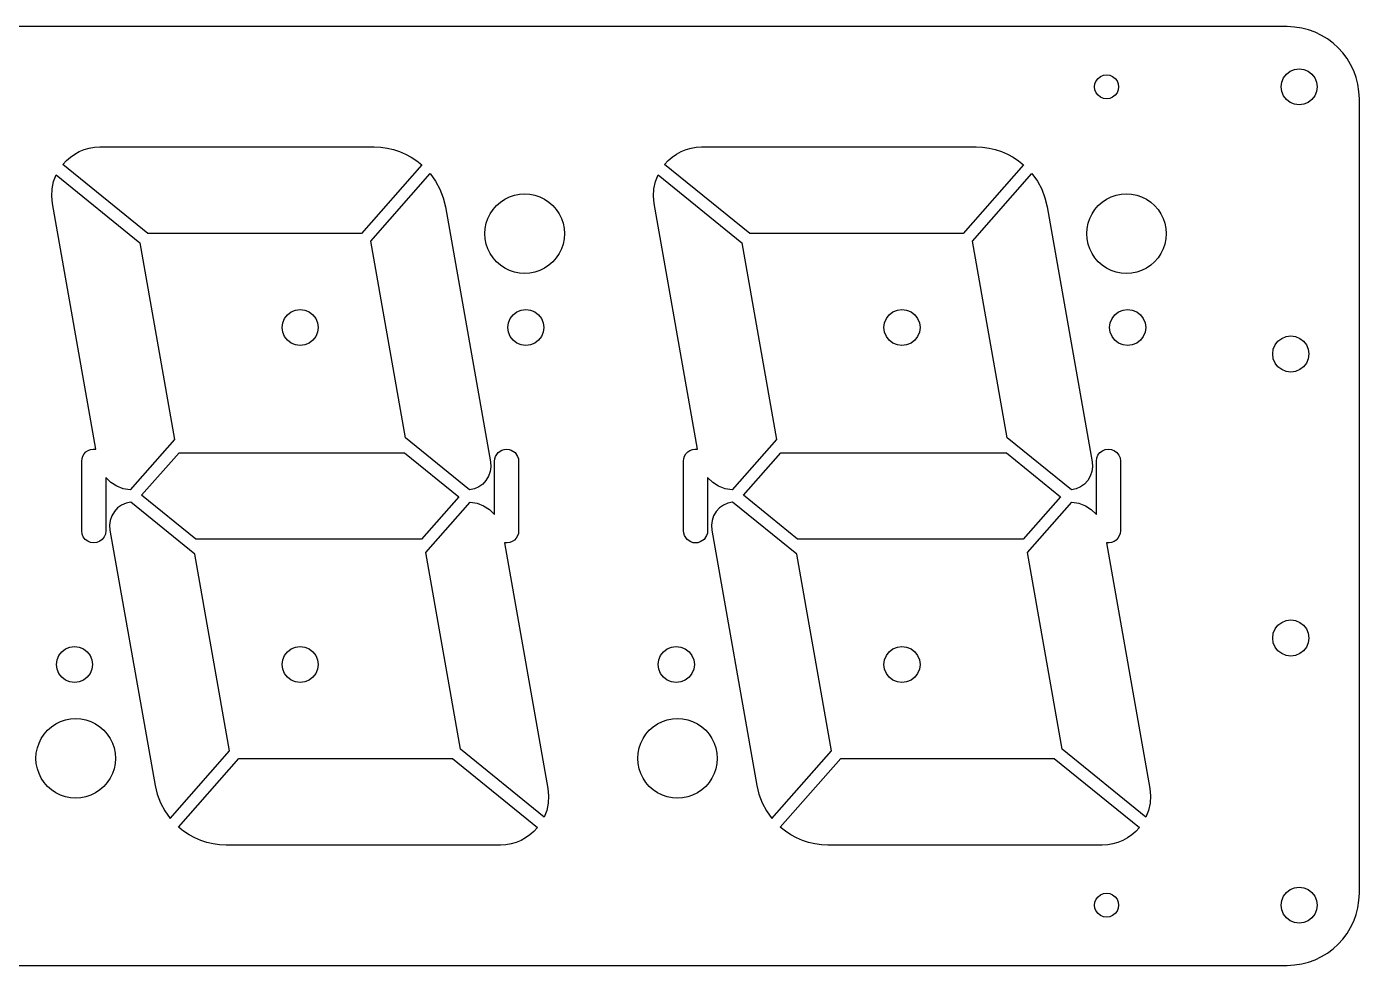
# Model space of a CAD drawing. Extents: x -1277 to 1277, y -5 to 695.
# Drawn here: x 859 to 1277.5, y 400.6 to 695.4 of the extents above; entities that cross this region are included whole.
import ezdxf

# ---------------------------------------------------------------- set-up
doc = ezdxf.new("R2010")
doc.units = 0

msp = doc.modelspace()

# ---------------------------------------------------------------- linework, layer by layer
for p, q in [((1254.8032, 695.4332), (445.984, 695.433)), ((1257.121804, 695.316111), (1254.8032, 695.4332)), ((1259.373431, 694.972462), (1257.121804, 695.316111)), ((1261.546682, 694.413654), (1259.373431, 694.972462)), ((1263.630158, 693.651084), (1261.546682, 694.413654)), ((1265.61246, 692.696152), (1263.630158, 693.651084)), ((1267.482189, 691.560256), (1265.61246, 692.696152)), ((1269.227948, 690.254794), (1267.482189, 691.560256)), ((1270.838337, 688.791167), (1269.227948, 690.254794)), ((1272.301958, 687.180771), (1270.838337, 688.791167)), ((1273.607412, 685.435006), (1272.301958, 687.180771)), ((1257.125215, 682.014415), (1258.5807, 682.204301)), ((1258.5807, 682.204301), (1260.036185, 682.014415)), ((1274.7433, 683.565272), (1273.607412, 685.435006)), ((1275.698223, 681.582965), (1274.7433, 683.565272)), ((1194.461731, 677.521151), (1194.837263, 678.424775)), ((1194.837263, 678.424775), (1195.432058, 679.201808)), ((1195.432058, 679.201808), (1196.220675, 679.808187)), ((1196.220675, 679.808187), (1197.140122, 680.18796)), ((1197.140122, 680.18796), (1198.11045, 680.314551)), ((1198.11045, 680.314551), (1199.080778, 680.18796)), ((1199.080778, 680.18796), (1200.000225, 679.808187)), ((1200.000225, 679.808187), (1200.788842, 679.201808)), ((1200.788842, 679.201808), (1201.383637, 678.424775)), ((1201.383637, 678.424775), (1201.759169, 677.521151)), ((1252.9114, 676.535), (1253.107645, 678.014221)), ((1253.107645, 678.014221), (1253.670942, 679.36965)), ((1253.670942, 679.36965), (1254.56313, 680.535195)), ((1254.56313, 680.535195), (1255.74605, 681.444759)), ((1255.74605, 681.444759), (1257.125215, 682.014415)), ((1260.036185, 682.014415), (1261.41535, 681.444759)), ((1261.41535, 681.444759), (1262.59827, 680.535195)), ((1262.59827, 680.535195), (1263.490458, 679.36965)), ((1263.490458, 679.36965), (1264.053755, 678.014221)), ((1264.053755, 678.014221), (1264.25, 676.535)), ((1276.460784, 679.499486), (1275.698223, 681.582965)), ((1277.019583, 677.326233), (1276.460784, 679.499486)), ((1194.3309, 676.535), (1194.461731, 677.521151)), ((1194.461731, 675.548849), (1194.3309, 676.535)), ((1194.837264, 674.645225), (1194.461731, 675.548849)), ((1195.432058, 673.868192), (1194.837264, 674.645225)), ((1196.220675, 673.261814), (1195.432058, 673.868192)), ((1200.788842, 673.868192), (1200.000225, 673.261814)), ((1201.383636, 674.645225), (1200.788842, 673.868192)), ((1201.759169, 675.548849), (1201.383636, 674.645225)), ((1201.759169, 677.521151), (1201.89, 676.535)), ((1201.89, 676.535), (1201.759169, 675.548849)), ((1201.89, 676.535), (1201.89, 676.535)), ((1253.107646, 675.05578), (1252.9114, 676.535)), ((1253.670942, 673.70035), (1253.107646, 675.05578)), ((1264.053754, 675.05578), (1263.490458, 673.70035)), ((1264.25, 676.535), (1264.053754, 675.05578)), ((1264.25, 676.535), (1264.25, 676.535)), ((1277.363221, 675.074605), (1277.019583, 677.326233)), ((1277.4803, 672.756), (1277.363221, 675.074605)), ((1197.140123, 672.882041), (1196.220675, 673.261814)), ((1198.11045, 672.75545), (1197.140123, 672.882041)), ((1199.080777, 672.882041), (1198.11045, 672.75545)), ((1200.000225, 673.261814), (1199.080777, 672.882041)), ((1254.56313, 672.534806), (1253.670942, 673.70035)), ((1255.74605, 671.625242), (1254.56313, 672.534806)), ((1257.125215, 671.055586), (1255.74605, 671.625242)), ((1258.5807, 670.8657), (1257.125215, 671.055586)), ((1260.036185, 671.055586), (1258.5807, 670.8657)), ((1261.41535, 671.625242), (1260.036185, 671.055586)), ((1262.59827, 672.534806), (1261.41535, 671.625242)), ((1263.490458, 673.70035), (1262.59827, 672.534806)), ((1277.4803, 423.307), (1277.4803, 672.756)), ((877.05866, 656.818937), (878.649785, 657.26946)), ((878.649785, 657.26946), (880.290176, 657.544475)), ((880.290176, 657.544475), (881.9662, 657.63757)), ((881.9662, 657.63757), (968.1333, 657.63757)), ((968.1333, 657.63757), (970.184768, 657.544627)), ((970.184768, 657.544627), (972.207085, 657.268708)), ((972.207085, 657.268708), (974.188663, 656.814173)), ((1066.03876, 656.819137), (1067.629885, 657.26966)), ((1067.629885, 657.26966), (1069.270276, 657.544675)), ((1069.270276, 657.544675), (1070.9463, 657.63777)), ((1070.9463, 657.63777), (1157.1134, 657.63777)), ((1157.1134, 657.63777), (1159.164868, 657.544827)), ((1159.164868, 657.544827), (1161.187185, 657.268908)), ((1161.187185, 657.268908), (1163.168763, 656.814373)), ((870.3192, 652.1582), (871.459492, 653.390051)), ((871.459492, 653.390051), (872.717218, 654.478464)), ((872.717218, 654.478464), (874.078743, 655.417025)), ((874.078743, 655.417025), (875.530435, 656.199321)), ((875.530435, 656.199321), (877.05866, 656.818937)), ((974.188663, 656.814173), (976.117913, 656.185379)), ((976.117913, 656.185379), (977.98325, 655.386687)), ((977.98325, 655.386687), (979.773085, 654.422456)), ((979.773085, 654.422456), (981.475831, 653.297043)), ((981.475831, 653.297043), (983.0799, 652.01481)), ((1059.2993, 652.1584), (1060.439592, 653.390251)), ((1060.439592, 653.390251), (1061.697318, 654.478664)), ((1061.697318, 654.478664), (1063.058843, 655.417225)), ((1063.058843, 655.417225), (1064.510535, 656.199521)), ((1064.510535, 656.199521), (1066.03876, 656.819137)), ((1163.168763, 656.814373), (1165.098013, 656.185579)), ((1165.098013, 656.185579), (1166.96335, 655.386887)), ((1166.96335, 655.386887), (1168.753185, 654.422656)), ((1168.753185, 654.422656), (1170.455931, 653.297243)), ((1170.455931, 653.297243), (1172.06, 652.01501)), ((867.458871, 646.772202), (868.28166, 648.94469)), ((868.28166, 648.94469), (894.57866, 627.58369)), ((897.0744, 630.425), (870.3192, 652.1582)), ((983.08, 652.015), (964.115, 630.425)), ((967.05085, 628.03999), (985.71305, 649.28519)), ((983.0799, 652.01481), (983.08, 652.015)), ((985.71305, 649.28519), (987.392539, 646.932471)), ((1056.435829, 646.772198), (1057.2586, 648.94469)), ((1057.2586, 648.94469), (1083.5556, 627.58369)), ((1086.0545, 630.4252), (1059.2993, 652.1584)), ((1172.06, 652.015), (1153.0951, 630.4252)), ((1156.0248, 628.03999), (1174.687, 649.28519)), ((1172.06, 652.01501), (1172.06, 652.015)), ((1174.687, 649.28519), (1176.36651, 646.932476)), ((866.851744, 642.206604), (866.980435, 644.512657)), ((866.980435, 644.512657), (867.458871, 646.772202)), ((987.392539, 646.932471), (988.754255, 644.39576)), ((1055.828737, 642.2066), (1055.957411, 644.512652)), ((1055.957411, 644.512652), (1056.435829, 646.772198)), ((1176.36651, 646.932476), (1177.728247, 644.395767)), ((867.07819, 639.89459), (866.851744, 642.206604)), ((988.754255, 644.39576), (989.783598, 641.706965)), ((989.783598, 641.706965), (990.46597, 638.89799)), ((1006.516315, 639.24815), (1007.743623, 640.331712)), ((1007.743623, 640.331712), (1009.121108, 641.255927)), ((1009.121108, 641.255927), (1010.608862, 641.989566)), ((1010.608862, 641.989566), (1012.159922, 642.513594)), ((1012.159922, 642.513594), (1013.753185, 642.828011)), ((1013.753185, 642.828011), (1015.36755, 642.932816)), ((1015.36755, 642.932816), (1016.981915, 642.828011)), ((1016.981915, 642.828011), (1018.575178, 642.513594)), ((1018.575178, 642.513594), (1020.126238, 641.989566)), ((1020.126238, 641.989566), (1021.613992, 641.255927)), ((1021.613992, 641.255927), (1022.991477, 640.331712)), ((1022.991477, 640.331712), (1024.218785, 639.24815)), ((1056.0552, 639.89459), (1055.828737, 642.2066)), ((1177.728247, 644.395767), (1178.75761, 641.706969)), ((1178.75761, 641.706969), (1179.44, 638.89799)), ((1195.496315, 639.24815), (1196.723623, 640.331712)), ((1196.723623, 640.331712), (1198.101108, 641.255927)), ((1198.101108, 641.255927), (1199.588862, 641.989566)), ((1199.588862, 641.989566), (1201.139922, 642.513594)), ((1201.139922, 642.513594), (1202.733185, 642.828011)), ((1202.733185, 642.828011), (1204.34755, 642.932816)), ((1204.34755, 642.932816), (1205.961915, 642.828011)), ((1205.961915, 642.828011), (1207.555178, 642.513594)), ((1207.555178, 642.513594), (1209.106238, 641.989566)), ((1209.106238, 641.989566), (1210.593992, 641.255927)), ((1210.593992, 641.255927), (1211.971477, 640.331712)), ((1211.971477, 640.331712), (1213.198785, 639.24815)), ((880.68609, 562.72019), (867.07819, 639.89459)), ((990.46597, 638.89799), (990.466, 638.898)), ((990.466, 638.898), (1004.6005, 558.737)), ((1003.840617, 635.224332), (1004.554295, 636.676165)), ((1004.554295, 636.676165), (1005.4497, 638.023536)), ((1005.4497, 638.023536), (1006.516315, 639.24815)), ((1024.218785, 639.24815), (1025.2854, 638.023536)), ((1025.2854, 638.023536), (1026.180805, 636.676165)), ((1026.180805, 636.676165), (1026.894483, 635.224332)), ((1069.6631, 562.72019), (1056.0552, 639.89459)), ((1179.44, 638.898), (1193.5745, 558.737)), ((1179.44, 638.89799), (1179.44, 638.898)), ((1192.820617, 635.224332), (1193.534295, 636.676165)), ((1193.534295, 636.676165), (1194.4297, 638.023536)), ((1194.4297, 638.023536), (1195.496315, 639.24815)), ((1213.198785, 639.24815), (1214.2654, 638.023536)), ((1214.2654, 638.023536), (1215.160805, 636.676165)), ((1215.160805, 636.676165), (1215.874483, 635.224332)), ((1002.8951, 630.425), (1003.000503, 632.080455)), ((1003.000503, 632.080455), (1003.31918, 633.68633)), ((1003.31918, 633.68633), (1003.840617, 635.224332)), ((1026.894483, 635.224332), (1027.41592, 633.68633)), ((1027.41592, 633.68633), (1027.734597, 632.080455)), ((1027.734597, 632.080455), (1027.84, 630.425)), ((1191.8751, 630.425), (1191.980503, 632.080455)), ((1191.980503, 632.080455), (1192.29918, 633.68633)), ((1192.29918, 633.68633), (1192.820617, 635.224332)), ((1215.874483, 635.224332), (1216.39592, 633.68633)), ((1216.39592, 633.68633), (1216.714597, 632.080455)), ((1216.714597, 632.080455), (1216.82, 630.425)), ((964.115, 630.425), (897.0744, 630.425)), ((977.94245, 566.27069), (967.05085, 628.03999)), ((1003.000503, 628.769545), (1002.8951, 630.425)), ((1003.31918, 627.16367), (1003.000503, 628.769545)), ((1027.734597, 628.769545), (1027.41592, 627.16367)), ((1027.84, 630.425), (1027.734597, 628.769545)), ((1027.84, 630.425), (1027.84, 630.425)), ((1153.0951, 630.4252), (1086.0545, 630.4252)), ((1166.9164, 566.27069), (1156.0248, 628.03999)), ((1191.980503, 628.769545), (1191.8751, 630.425)), ((1192.29918, 627.16367), (1191.980503, 628.769545)), ((1216.714597, 628.769545), (1216.39592, 627.16367)), ((1216.82, 630.425), (1216.714597, 628.769545)), ((1216.82, 630.425), (1216.82, 630.425)), ((894.57866, 627.58369), (905.47026, 565.81439)), ((1003.840617, 625.625668), (1003.31918, 627.16367)), ((1004.554295, 624.173835), (1003.840617, 625.625668)), ((1005.4497, 622.826464), (1004.554295, 624.173835)), ((1026.180805, 624.173835), (1025.2854, 622.826464)), ((1026.894483, 625.625668), (1026.180805, 624.173835)), ((1027.41592, 627.16367), (1026.894483, 625.625668)), ((1083.5556, 627.58369), (1094.4472, 565.81439)), ((1192.820617, 625.625668), (1192.29918, 627.16367)), ((1193.534295, 624.173835), (1192.820617, 625.625668)), ((1194.4297, 622.826464), (1193.534295, 624.173835)), ((1215.160805, 624.173835), (1214.2654, 622.826464)), ((1215.874483, 625.625668), (1215.160805, 624.173835)), ((1216.39592, 627.16367), (1215.874483, 625.625668)), ((1006.516315, 621.60185), (1005.4497, 622.826464)), ((1007.743623, 620.518288), (1006.516315, 621.60185)), ((1009.121108, 619.594073), (1007.743623, 620.518288)), ((1010.608862, 618.860434), (1009.121108, 619.594073)), ((1021.613992, 619.594073), (1020.126238, 618.860434)), ((1022.991477, 620.518288), (1021.613992, 619.594073)), ((1024.218785, 621.60185), (1022.991477, 620.518288)), ((1025.2854, 622.826464), (1024.218785, 621.60185)), ((1195.496315, 621.60185), (1194.4297, 622.826464)), ((1196.723623, 620.518288), (1195.496315, 621.60185)), ((1198.101108, 619.594073), (1196.723623, 620.518288)), ((1199.588862, 618.860434), (1198.101108, 619.594073)), ((1210.593992, 619.594073), (1209.106238, 618.860434)), ((1211.971477, 620.518288), (1210.593992, 619.594073)), ((1213.198785, 621.60185), (1211.971477, 620.518288)), ((1214.2654, 622.826464), (1213.198785, 621.60185)), ((1012.159922, 618.336406), (1010.608862, 618.860434)), ((1013.753185, 618.021989), (1012.159922, 618.336406)), ((1015.36755, 617.917184), (1013.753185, 618.021989)), ((1016.981915, 618.021989), (1015.36755, 617.917184)), ((1018.575178, 618.336406), (1016.981915, 618.021989)), ((1020.126238, 618.860434), (1018.575178, 618.336406)), ((1201.139922, 618.336406), (1199.588862, 618.860434)), ((1202.733185, 618.021989), (1201.139922, 618.336406)), ((1204.34755, 617.917184), (1202.733185, 618.021989)), ((1205.961915, 618.021989), (1204.34755, 617.917184)), ((1207.555178, 618.336406), (1205.961915, 618.021989)), ((1209.106238, 618.860434), (1207.555178, 618.336406)), ((939.408658, 602.424218), (939.971955, 603.779645)), ((939.971955, 603.779645), (940.864142, 604.945187)), ((940.864142, 604.945187), (942.04706, 605.854749)), ((942.04706, 605.854749), (943.426223, 606.424405)), ((943.426223, 606.424405), (944.881705, 606.61429)), ((944.881705, 606.61429), (946.337187, 606.424405)), ((946.337187, 606.424405), (947.71635, 605.854749)), ((947.71635, 605.854749), (948.899268, 604.945187)), ((948.899268, 604.945187), (949.791454, 603.779645)), ((949.791454, 603.779645), (950.35475, 602.424218)), ((1010.277645, 602.424221), (1010.840942, 603.77965)), ((1010.840942, 603.77965), (1011.73313, 604.945195)), ((1011.73313, 604.945195), (1012.91605, 605.854759)), ((1012.91605, 605.854759), (1014.295215, 606.424415)), ((1014.295215, 606.424415), (1015.7507, 606.614301)), ((1015.7507, 606.614301), (1017.206185, 606.424415)), ((1017.206185, 606.424415), (1018.58535, 605.854759)), ((1018.58535, 605.854759), (1019.76827, 604.945195)), ((1019.76827, 604.945195), (1020.660458, 603.77965)), ((1020.660458, 603.77965), (1021.223755, 602.424221)), ((1128.387645, 602.424221), (1128.950942, 603.77965)), ((1128.950942, 603.77965), (1129.84313, 604.945195)), ((1129.84313, 604.945195), (1131.02605, 605.854759)), ((1131.02605, 605.854759), (1132.405215, 606.424415)), ((1132.405215, 606.424415), (1133.8607, 606.614301)), ((1133.8607, 606.614301), (1135.316185, 606.424415)), ((1135.316185, 606.424415), (1136.69535, 605.854759)), ((1136.69535, 605.854759), (1137.87827, 604.945195)), ((1137.87827, 604.945195), (1138.770458, 603.77965)), ((1138.770458, 603.77965), (1139.333755, 602.424221)), ((1199.247646, 602.42422), (1199.810942, 603.77965)), ((1199.810942, 603.77965), (1200.70313, 604.945194)), ((1200.70313, 604.945194), (1201.88605, 605.854758)), ((1201.88605, 605.854758), (1203.265215, 606.424414)), ((1203.265215, 606.424414), (1204.7207, 606.6143)), ((1204.7207, 606.6143), (1206.176185, 606.424414)), ((1206.176185, 606.424414), (1207.55535, 605.854758)), ((1207.55535, 605.854758), (1208.73827, 604.945194)), ((1208.73827, 604.945194), (1209.630458, 603.77965)), ((1209.630458, 603.77965), (1210.193754, 602.42422)), ((939.21241, 600.945), (939.408658, 602.424218)), ((939.408655, 599.465782), (939.21241, 600.945)), ((939.971951, 598.110355), (939.408655, 599.465782)), ((950.354749, 599.465782), (949.79145, 598.110355)), ((950.551, 600.945), (950.354749, 599.465782)), ((950.35475, 602.424218), (950.550995, 600.945)), ((950.550995, 600.945), (950.551, 600.945)), ((1010.0814, 600.945), (1010.277645, 602.424221)), ((1010.277646, 599.46578), (1010.0814, 600.945)), ((1010.840942, 598.11035), (1010.277646, 599.46578)), ((1021.223754, 599.46578), (1020.660458, 598.11035)), ((1021.42, 600.945), (1021.223754, 599.46578)), ((1021.223755, 602.424221), (1021.42, 600.945)), ((1021.42, 600.945), (1021.42, 600.945)), ((1128.1914, 600.945), (1128.387645, 602.424221)), ((1128.387646, 599.46578), (1128.1914, 600.945)), ((1128.950942, 598.11035), (1128.387646, 599.46578)), ((1139.333754, 599.46578), (1138.770458, 598.11035)), ((1139.53, 600.945), (1139.333754, 599.46578)), ((1139.333755, 602.424221), (1139.53, 600.945)), ((1139.53, 600.945), (1139.53, 600.945)), ((1199.0514, 600.945), (1199.247646, 602.42422)), ((1199.247646, 599.46578), (1199.0514, 600.945)), ((1199.810942, 598.11035), (1199.247646, 599.46578)), ((1210.193754, 599.46578), (1209.630458, 598.11035)), ((1210.193754, 602.42422), (1210.39, 600.945)), ((1210.39, 600.945), (1210.193754, 599.46578)), ((1210.39, 600.945), (1210.39, 600.945)), ((940.864137, 596.944813), (939.971951, 598.110355)), ((942.047055, 596.035251), (940.864137, 596.944813)), ((943.426218, 595.465595), (942.047055, 596.035251)), ((944.8817, 595.27571), (943.426218, 595.465595)), ((946.337182, 595.465595), (944.8817, 595.27571)), ((947.716345, 596.035251), (946.337182, 595.465595)), ((948.899263, 596.944813), (947.716345, 596.035251)), ((949.79145, 598.110355), (948.899263, 596.944813)), ((1011.73313, 596.944806), (1010.840942, 598.11035)), ((1012.91605, 596.035242), (1011.73313, 596.944806)), ((1014.295215, 595.465586), (1012.91605, 596.035242)), ((1015.7507, 595.2757), (1014.295215, 595.465586)), ((1017.206185, 595.465586), (1015.7507, 595.2757)), ((1018.58535, 596.035242), (1017.206185, 595.465586)), ((1019.76827, 596.944806), (1018.58535, 596.035242)), ((1020.660458, 598.11035), (1019.76827, 596.944806)), ((1129.84313, 596.944806), (1128.950942, 598.11035)), ((1131.02605, 596.035242), (1129.84313, 596.944806)), ((1132.405215, 595.465586), (1131.02605, 596.035242)), ((1133.8607, 595.2757), (1132.405215, 595.465586)), ((1135.316185, 595.465586), (1133.8607, 595.2757)), ((1136.69535, 596.035242), (1135.316185, 595.465586)), ((1137.87827, 596.944806), (1136.69535, 596.035242)), ((1138.770458, 598.11035), (1137.87827, 596.944806)), ((1200.70313, 596.944806), (1199.810942, 598.11035)), ((1201.88605, 596.035242), (1200.70313, 596.944806)), ((1203.265215, 595.465586), (1201.88605, 596.035242)), ((1204.7207, 595.2757), (1203.265215, 595.465586)), ((1206.176185, 595.465586), (1204.7207, 595.2757)), ((1207.55535, 596.035242), (1206.176185, 595.465586)), ((1208.73827, 596.944806), (1207.55535, 596.035242)), ((1209.630458, 598.11035), (1208.73827, 596.944806)), ((1250.467646, 594.10922), (1251.030942, 595.46465)), ((1251.030942, 595.46465), (1251.92313, 596.630194)), ((1251.92313, 596.630194), (1253.10605, 597.539758)), ((1253.10605, 597.539758), (1254.485215, 598.109414)), ((1254.485215, 598.109414), (1255.9407, 598.2993)), ((1255.9407, 598.2993), (1257.396185, 598.109414)), ((1257.396185, 598.109414), (1258.77535, 597.539758)), ((1258.77535, 597.539758), (1259.95827, 596.630194)), ((1259.95827, 596.630194), (1260.850458, 595.46465)), ((1260.850458, 595.46465), (1261.413754, 594.10922)), ((1250.2714, 592.63), (1250.467646, 594.10922)), ((1250.467646, 591.15078), (1250.2714, 592.63)), ((1251.030942, 589.79535), (1250.467646, 591.15078)), ((1261.413754, 591.15078), (1260.850458, 589.79535)), ((1261.413754, 594.10922), (1261.61, 592.63)), ((1261.61, 592.63), (1261.413754, 591.15078)), ((1261.61, 592.63), (1261.61, 592.63)), ((1251.92313, 588.629806), (1251.030942, 589.79535)), ((1253.10605, 587.720242), (1251.92313, 588.629806)), ((1254.485215, 587.150586), (1253.10605, 587.720242)), ((1255.9407, 586.9607), (1254.485215, 587.150586)), ((1257.396185, 587.150586), (1255.9407, 586.9607)), ((1258.77535, 587.720242), (1257.396185, 587.150586)), ((1259.95827, 588.629806), (1258.77535, 587.720242)), ((1260.850458, 589.79535), (1259.95827, 588.629806)), ((905.47026, 565.81439), (891.50956, 549.92139)), ((998.07035, 549.92079), (977.94245, 566.27069)), ((1094.4472, 565.81439), (1080.4865, 549.92139)), ((1187.0443, 549.92079), (1166.9164, 566.27069)), ((876.634451, 560.581848), (877.054304, 561.279211)), ((877.054304, 561.279211), (877.620969, 561.87657)), ((877.620969, 561.87657), (878.303517, 562.337087)), ((878.303517, 562.337087), (879.060517, 562.636323)), ((879.060517, 562.636323), (879.864023, 562.766588)), ((879.864023, 562.766588), (880.68609, 562.72019)), ((895.0802, 548.2598), (906.832, 561.638)), ((906.832, 561.638), (977.6522, 561.638)), ((977.6522, 561.638), (994.683, 547.803)), ((1006.221335, 560.458324), (1007.032298, 561.654791)), ((1007.032298, 561.654791), (1008.231987, 562.460981)), ((1008.231987, 562.460981), (1008.939822, 562.68009)), ((1008.939822, 562.68009), (1009.6995, 562.756471)), ((1009.6995, 562.756471), (1010.459178, 562.68009)), ((1010.459178, 562.68009), (1011.167013, 562.460981)), ((1011.167013, 562.460981), (1012.366702, 561.654791)), ((1012.366702, 561.654791), (1013.177665, 560.458324)), ((1065.611414, 560.581863), (1066.031272, 561.27923)), ((1066.031272, 561.27923), (1066.597945, 561.876592)), ((1066.597945, 561.876592), (1067.280503, 562.337109)), ((1067.280503, 562.337109), (1068.037511, 562.636341)), ((1068.037511, 562.636341), (1068.841026, 562.766599)), ((1068.841026, 562.766599), (1069.6631, 562.72019)), ((1084.0586, 548.2603), (1095.81, 561.638)), ((1095.81, 561.638), (1166.6301, 561.638)), ((1166.6301, 561.638), (1183.6617, 547.8033)), ((1195.030831, 559.978151), (1195.406364, 560.881775)), ((1195.406364, 560.881775), (1196.001158, 561.658808)), ((1196.001158, 561.658808), (1196.789775, 562.265186)), ((1196.789775, 562.265186), (1197.709223, 562.644959)), ((1197.709223, 562.644959), (1198.67955, 562.77155)), ((1198.67955, 562.77155), (1199.649877, 562.644959)), ((1199.649877, 562.644959), (1200.569325, 562.265186)), ((1200.569325, 562.265186), (1201.357942, 561.658808)), ((1201.357942, 561.658808), (1201.952736, 560.881775)), ((1201.952736, 560.881775), (1202.328269, 559.978151)), ((876.28394, 558.9923), (876.3736, 559.81078)), ((876.28394, 537.071), (876.28394, 558.9923)), ((876.3736, 559.81078), (876.634451, 560.581848)), ((1004.712089, 557.201382), (1004.513703, 555.690089)), ((1004.6005, 558.737), (1004.712089, 557.201382)), ((1005.92, 558.992), (1005.999408, 559.751368)), ((1005.92, 542.208), (1005.92, 558.992)), ((1005.999408, 559.751368), (1006.221335, 560.458324)), ((1013.177665, 560.458324), (1013.399592, 559.751368)), ((1013.399592, 559.751368), (1013.479, 558.992)), ((1013.479, 558.992), (1013.479, 537.0707)), ((1065.2609, 558.9923), (1065.35056, 559.810787)), ((1065.2609, 537.071), (1065.2609, 558.9923)), ((1065.35056, 559.810787), (1065.611414, 560.581863)), ((1193.686087, 557.201376), (1193.487698, 555.690079)), ((1193.5745, 558.737), (1193.686087, 557.201376)), ((1194.9, 558.992), (1195.030831, 559.978151)), ((1194.9, 542.208), (1194.9, 558.992)), ((1202.328269, 559.978151), (1202.4591, 558.992)), ((1202.4591, 558.992), (1202.4591, 537.0707)), ((883.843, 553.855), (883.843, 537.071)), ((883.84305, 553.85499), (883.843, 553.855)), ((885.440504, 552.318475), (883.84305, 553.85499)), ((1003.230544, 552.925184), (1002.192915, 551.787686)), ((1004.016226, 554.249298), (1003.230544, 552.925184)), ((1004.513703, 555.690089), (1004.016226, 554.249298)), ((1072.82, 553.855), (1072.82, 537.071)), ((1072.82, 553.85499), (1072.82, 553.855)), ((1074.417452, 552.318476), (1072.82, 553.85499)), ((1192.204527, 552.925168), (1191.166889, 551.78767)), ((1192.990216, 554.249284), (1192.204527, 552.925168)), ((1193.487698, 555.690079), (1192.990216, 554.249284)), ((887.288079, 551.131545), (885.440504, 552.318475)), ((889.329767, 550.322938), (887.288079, 551.131545)), ((891.50956, 549.92139), (889.329767, 550.322938)), ((912.1118, 534.425), (895.0802, 548.2598)), ((999.571819, 550.261619), (998.07035, 549.92079)), ((1000.959674, 550.891874), (999.571819, 550.261619)), ((1002.192915, 551.787686), (1000.959674, 550.891874)), ((1076.265024, 551.131547), (1074.417452, 552.318476)), ((1078.306709, 550.322939), (1076.265024, 551.131547)), ((1080.4865, 549.92139), (1078.306709, 550.322939)), ((1101.0902, 534.4255), (1084.0586, 548.2603)), ((1188.545777, 550.261611), (1187.0443, 549.92079)), ((1189.93364, 550.891861), (1188.545777, 550.261611)), ((1191.166889, 551.78767), (1189.93364, 550.891861)), ((887.571419, 544.275119), (886.533784, 543.137623)), ((888.804666, 545.170927), (887.571419, 544.275119)), ((890.192526, 545.801178), (888.804666, 545.170927)), ((891.694, 546.142), (890.192526, 545.801178)), ((911.82193, 529.7921), (891.694, 546.142)), ((994.683, 547.803), (982.932, 534.425)), ((984.2928, 530.2486), (998.2535, 546.1416)), ((998.2535, 546.1416), (1000.433304, 545.740058)), ((1000.433304, 545.740058), (1002.475003, 544.931453)), ((1002.475003, 544.931453), (1004.322588, 543.744521)), ((1076.547414, 544.275122), (1075.509778, 543.137626)), ((1077.780663, 545.17093), (1076.547414, 544.275122)), ((1079.168525, 545.801179), (1077.780663, 545.17093)), ((1080.67, 546.142), (1079.168525, 545.801179)), ((1100.7979, 529.7921), (1080.67, 546.142)), ((1183.6617, 547.8033), (1171.9104, 534.4255)), ((1173.2728, 530.2486), (1187.2335, 546.1416)), ((1187.2335, 546.1416), (1189.413291, 545.740051)), ((1189.413291, 545.740051), (1191.454976, 544.931443)), ((1191.454976, 544.931443), (1193.302548, 543.744514)), ((885.250615, 540.372716), (885.052224, 538.861421)), ((885.748096, 541.813509), (885.250615, 540.372716)), ((886.533784, 543.137623), (885.748096, 541.813509)), ((1004.322588, 543.744521), (1005.92005, 542.208)), ((1005.92005, 542.208), (1005.92, 542.208)), ((1074.226606, 540.372718), (1074.028215, 538.861422)), ((1074.724088, 541.813511), (1074.226606, 540.372718)), ((1075.509778, 543.137626), (1074.724088, 541.813511)), ((1193.302548, 543.744514), (1194.9, 542.208)), ((1194.9, 542.208), (1194.9, 542.208)), ((876.41477, 536.084854), (876.28394, 537.071)), ((876.790301, 535.181235), (876.41477, 536.084854)), ((883.71217, 536.084854), (883.336639, 535.181235)), ((883.843, 537.071), (883.71217, 536.084854)), ((885.052224, 538.861421), (885.16381, 537.3258)), ((885.16381, 537.3258), (899.29841, 457.1648)), ((1013.389342, 536.252226), (1013.128495, 535.481163)), ((1013.479, 537.0707), (1013.389342, 536.252226)), ((1065.337687, 536.309289), (1065.2609, 537.071)), ((1065.557916, 535.599829), (1065.337687, 536.309289)), ((1072.743213, 536.309289), (1072.522984, 535.599829)), ((1072.82, 537.071), (1072.743213, 536.309289)), ((1074.028215, 538.861422), (1074.1398, 537.3258)), ((1074.1398, 537.3258), (1088.2744, 457.1648)), ((1202.369442, 536.252226), (1202.108595, 535.481163)), ((1202.4591, 537.0707), (1202.369442, 536.252226)), ((877.385093, 534.404206), (876.790301, 535.181235)), ((878.173705, 533.797831), (877.385093, 534.404206)), ((879.093148, 533.41806), (878.173705, 533.797831)), ((880.06347, 533.29147), (879.093148, 533.41806)), ((881.033792, 533.41806), (880.06347, 533.29147)), ((881.953235, 533.797831), (881.033792, 533.41806)), ((882.741847, 534.404206), (881.953235, 533.797831)), ((883.336639, 535.181235), (882.741847, 534.404206)), ((982.932, 534.425), (912.1118, 534.425)), ((1009.898962, 533.296413), (1009.0769, 533.3428)), ((1009.0769, 533.3428), (1022.6848, 456.1684)), ((1010.70246, 533.426685), (1009.898962, 533.296413)), ((1011.459451, 533.725927), (1010.70246, 533.426685)), ((1012.141991, 534.186445), (1011.459451, 533.725927)), ((1012.708648, 534.783804), (1012.141991, 534.186445)), ((1013.128495, 535.481163), (1012.708648, 534.783804)), ((1066.367905, 534.398455), (1065.557916, 535.599829)), ((1067.569279, 533.588467), (1066.367905, 534.398455)), ((1068.278739, 533.368238), (1067.569279, 533.588467)), ((1069.04045, 533.291451), (1068.278739, 533.368238)), ((1069.802161, 533.368238), (1069.04045, 533.291451)), ((1070.511621, 533.588467), (1069.802161, 533.368238)), ((1071.712995, 534.398455), (1070.511621, 533.588467)), ((1072.522984, 535.599829), (1071.712995, 534.398455)), ((1171.9104, 534.4255), (1101.0902, 534.4255)), ((1198.879062, 533.296413), (1198.057, 533.3428)), ((1198.057, 533.3428), (1211.6649, 456.1684)), ((1199.68256, 533.426685), (1198.879062, 533.296413)), ((1200.439551, 533.725927), (1199.68256, 533.426685)), ((1201.122091, 534.186445), (1200.439551, 533.725927)), ((1201.688748, 534.783804), (1201.122091, 534.186445)), ((1202.108595, 535.481163), (1201.688748, 534.783804)), ((922.71353, 468.0228), (911.82193, 529.7921)), ((995.1844, 468.4793), (984.2928, 530.2486)), ((1111.6895, 468.0228), (1100.7979, 529.7921)), ((1184.1644, 468.4793), (1173.2728, 530.2486)), ((1251.030942, 506.26765), (1251.92313, 507.433194)), ((1251.92313, 507.433194), (1253.10605, 508.342758)), ((1253.10605, 508.342758), (1254.485215, 508.912414)), ((1254.485215, 508.912414), (1255.9407, 509.1023)), ((1255.9407, 509.1023), (1257.396185, 508.912414)), ((1257.396185, 508.912414), (1258.77535, 508.342758)), ((1258.77535, 508.342758), (1259.95827, 507.433194)), ((1259.95827, 507.433194), (1260.850458, 506.26765)), ((1250.2714, 503.433), (1250.467646, 504.91222)), ((1250.467646, 501.95378), (1250.2714, 503.433)), ((1250.467646, 504.91222), (1251.030942, 506.26765)), ((1260.850458, 506.26765), (1261.413754, 504.91222)), ((1261.413754, 504.91222), (1261.61, 503.433)), ((1261.61, 503.433), (1261.413754, 501.95378)), ((1261.61, 503.433), (1261.61, 503.433)), ((869.105955, 497.952645), (869.998142, 499.118187)), ((869.998142, 499.118187), (871.18106, 500.027749)), ((871.18106, 500.027749), (872.560223, 500.597405)), ((872.560223, 500.597405), (874.015705, 500.78729)), ((874.015705, 500.78729), (875.471187, 500.597405)), ((875.471187, 500.597405), (876.85035, 500.027749)), ((876.85035, 500.027749), (878.033268, 499.118187)), ((878.033268, 499.118187), (878.925454, 497.952645)), ((939.971955, 497.952645), (940.864142, 499.118187)), ((940.864142, 499.118187), (942.04706, 500.027749)), ((942.04706, 500.027749), (943.426223, 500.597405)), ((943.426223, 500.597405), (944.881705, 500.78729)), ((944.881705, 500.78729), (946.337187, 500.597405)), ((946.337187, 500.597405), (947.71635, 500.027749)), ((947.71635, 500.027749), (948.899268, 499.118187)), ((948.899268, 499.118187), (949.791454, 497.952645)), ((1058.080942, 497.95265), (1058.97313, 499.118194)), ((1058.97313, 499.118194), (1060.15605, 500.027758)), ((1060.15605, 500.027758), (1061.535215, 500.597414)), ((1061.535215, 500.597414), (1062.9907, 500.7873)), ((1062.9907, 500.7873), (1064.446185, 500.597414)), ((1064.446185, 500.597414), (1065.82535, 500.027758)), ((1065.82535, 500.027758), (1067.00827, 499.118194)), ((1067.00827, 499.118194), (1067.900458, 497.95265)), ((1128.950942, 497.95265), (1129.84313, 499.118195)), ((1129.84313, 499.118195), (1131.02605, 500.027759)), ((1131.02605, 500.027759), (1132.405215, 500.597415)), ((1132.405215, 500.597415), (1133.8607, 500.787301)), ((1133.8607, 500.787301), (1135.316185, 500.597415)), ((1135.316185, 500.597415), (1136.69535, 500.027759)), ((1136.69535, 500.027759), (1137.87827, 499.118195)), ((1137.87827, 499.118195), (1138.770458, 497.95265)), ((1251.030942, 500.59835), (1250.467646, 501.95378)), ((1251.92313, 499.432806), (1251.030942, 500.59835)), ((1253.10605, 498.523242), (1251.92313, 499.432806)), ((1254.485215, 497.953586), (1253.10605, 498.523242)), ((1258.77535, 498.523242), (1257.396185, 497.953586)), ((1259.95827, 499.432806), (1258.77535, 498.523242)), ((1260.850458, 500.59835), (1259.95827, 499.432806)), ((1261.413754, 501.95378), (1260.850458, 500.59835)), ((868.34641, 495.118), (868.542658, 496.597218)), ((868.542655, 493.638782), (868.34641, 495.118)), ((868.542658, 496.597218), (869.105955, 497.952645)), ((878.925454, 497.952645), (879.48875, 496.597218)), ((879.685, 495.118), (879.488749, 493.638782)), ((879.48875, 496.597218), (879.684995, 495.118)), ((879.684995, 495.118), (879.685, 495.118)), ((939.21241, 495.118), (939.408658, 496.597218)), ((939.408655, 493.638782), (939.21241, 495.118)), ((939.408658, 496.597218), (939.971955, 497.952645)), ((949.791454, 497.952645), (950.35475, 496.597218)), ((950.551, 495.118), (950.354749, 493.638782)), ((950.35475, 496.597218), (950.550995, 495.118)), ((950.550995, 495.118), (950.551, 495.118)), ((1057.3214, 495.118), (1057.517646, 496.59722)), ((1057.517646, 493.63878), (1057.3214, 495.118)), ((1057.517646, 496.59722), (1058.080942, 497.95265)), ((1067.900458, 497.95265), (1068.463754, 496.59722)), ((1068.463754, 496.59722), (1068.66, 495.118)), ((1068.66, 495.118), (1068.463754, 493.63878)), ((1068.66, 495.118), (1068.66, 495.118)), ((1128.1914, 495.118), (1128.387645, 496.597221)), ((1128.387646, 493.63878), (1128.1914, 495.118)), ((1128.387645, 496.597221), (1128.950942, 497.95265)), ((1138.770458, 497.95265), (1139.333755, 496.597221)), ((1139.53, 495.118), (1139.333754, 493.63878)), ((1139.333755, 496.597221), (1139.53, 495.118)), ((1139.53, 495.118), (1139.53, 495.118)), ((1255.9407, 497.7637), (1254.485215, 497.953586)), ((1257.396185, 497.953586), (1255.9407, 497.7637)), ((869.105951, 492.283355), (868.542655, 493.638782)), ((869.998137, 491.117813), (869.105951, 492.283355)), ((871.181055, 490.208251), (869.998137, 491.117813)), ((872.560218, 489.638595), (871.181055, 490.208251)), ((874.0157, 489.44871), (872.560218, 489.638595)), ((875.471182, 489.638595), (874.0157, 489.44871)), ((876.850345, 490.208251), (875.471182, 489.638595)), ((878.033263, 491.117813), (876.850345, 490.208251)), ((878.92545, 492.283355), (878.033263, 491.117813)), ((879.488749, 493.638782), (878.92545, 492.283355)), ((939.971951, 492.283355), (939.408655, 493.638782)), ((940.864137, 491.117813), (939.971951, 492.283355)), ((942.047055, 490.208251), (940.864137, 491.117813)), ((943.426218, 489.638595), (942.047055, 490.208251)), ((944.8817, 489.44871), (943.426218, 489.638595)), ((946.337182, 489.638595), (944.8817, 489.44871)), ((947.716345, 490.208251), (946.337182, 489.638595)), ((948.899263, 491.117813), (947.716345, 490.208251)), ((949.79145, 492.283355), (948.899263, 491.117813)), ((950.354749, 493.638782), (949.79145, 492.283355)), ((1058.080942, 492.28335), (1057.517646, 493.63878)), ((1058.97313, 491.117806), (1058.080942, 492.28335)), ((1060.15605, 490.208242), (1058.97313, 491.117806)), ((1061.535215, 489.638586), (1060.15605, 490.208242)), ((1062.9907, 489.4487), (1061.535215, 489.638586)), ((1064.446185, 489.638586), (1062.9907, 489.4487)), ((1065.82535, 490.208242), (1064.446185, 489.638586)), ((1067.00827, 491.117806), (1065.82535, 490.208242)), ((1067.900458, 492.28335), (1067.00827, 491.117806)), ((1068.463754, 493.63878), (1067.900458, 492.28335)), ((1128.950942, 492.28335), (1128.387646, 493.63878)), ((1129.84313, 491.117806), (1128.950942, 492.28335)), ((1131.02605, 490.208242), (1129.84313, 491.117806)), ((1132.405215, 489.638586), (1131.02605, 490.208242)), ((1133.8607, 489.4487), (1132.405215, 489.638586)), ((1135.316185, 489.638586), (1133.8607, 489.4487)), ((1136.69535, 490.208242), (1135.316185, 489.638586)), ((1137.87827, 491.117806), (1136.69535, 490.208242)), ((1138.770458, 492.28335), (1137.87827, 491.117806)), ((1139.333754, 493.63878), (1138.770458, 492.28335)), ((868.157375, 476.439415), (869.642968, 477.170471)), ((869.642968, 477.170471), (871.191524, 477.692654)), ((871.191524, 477.692654), (872.782056, 478.005963)), ((872.782056, 478.005963), (874.393575, 478.1104)), ((874.393575, 478.1104), (876.005094, 478.005963)), ((876.005094, 478.005963), (877.595626, 477.692654)), ((877.595626, 477.692654), (879.144182, 477.170471)), ((879.144182, 477.170471), (880.629775, 476.439415)), ((1057.121108, 476.468927), (1058.608862, 477.202566)), ((1058.608862, 477.202566), (1060.159922, 477.726594)), ((1060.159922, 477.726594), (1061.753185, 478.041011)), ((1061.753185, 478.041011), (1063.36755, 478.145816)), ((1063.36755, 478.145816), (1064.981915, 478.041011)), ((1064.981915, 478.041011), (1066.575178, 477.726594)), ((1066.575178, 477.726594), (1068.126238, 477.202566)), ((1068.126238, 477.202566), (1069.613992, 476.468927)), ((863.592157, 471.8742), (864.488363, 473.217598)), ((864.488363, 473.217598), (865.554964, 474.438384)), ((865.554964, 474.438384), (866.781466, 475.518382)), ((866.781466, 475.518382), (868.157375, 476.439415)), ((880.629775, 476.439415), (882.005684, 475.518382)), ((882.005684, 475.518382), (883.232186, 474.438384)), ((883.232186, 474.438384), (884.298786, 473.217598)), ((884.298786, 473.217598), (885.19499, 471.8742)), ((1052.554295, 471.889165), (1053.4497, 473.236536)), ((1053.4497, 473.236536), (1054.516315, 474.46115)), ((1054.516315, 474.46115), (1055.743623, 475.544712)), ((1055.743623, 475.544712), (1057.121108, 476.468927)), ((1069.613992, 476.468927), (1070.991477, 475.544712)), ((1070.991477, 475.544712), (1072.218785, 474.46115)), ((1072.218785, 474.46115), (1073.2854, 473.236536)), ((1073.2854, 473.236536), (1074.180805, 471.889165)), ((862.030842, 467.290089), (862.352902, 468.892269)), ((862.352902, 468.892269), (862.876839, 470.426365)), ((862.876839, 470.426365), (863.592157, 471.8742)), ((885.19499, 471.8742), (885.910305, 470.426365)), ((885.910305, 470.426365), (886.434237, 468.892269)), ((886.434237, 468.892269), (886.756292, 467.290089)), ((1051.000503, 467.293455), (1051.31918, 468.89933)), ((1051.31918, 468.89933), (1051.840617, 470.437332)), ((1051.840617, 470.437332), (1052.554295, 471.889165)), ((1074.180805, 471.889165), (1074.894483, 470.437332)), ((1074.894483, 470.437332), (1075.41592, 468.89933)), ((1075.41592, 468.89933), (1075.734597, 467.293455)), ((861.92115, 465.638), (862.030842, 467.290089)), ((862.030833, 463.985911), (861.92115, 465.638)), ((886.756292, 467.290089), (886.865975, 465.638)), ((886.866, 465.638), (886.7563, 463.985911)), ((886.865975, 465.638), (886.866, 465.638)), ((904.05133, 446.7776), (922.71353, 468.0228)), ((906.684, 444.048), (925.6489, 465.6378)), ((925.6489, 465.6378), (992.6895, 465.6378)), ((992.6895, 465.6378), (1019.4446, 443.9046)), ((1021.4813, 447.1183), (995.1844, 468.4793)), ((1050.8951, 465.638), (1051.000503, 467.293455)), ((1051.000503, 463.982545), (1050.8951, 465.638)), ((1075.734597, 467.293455), (1075.84, 465.638)), ((1075.84, 465.638), (1075.734597, 463.982545)), ((1075.84, 465.638), (1075.84, 465.638)), ((1093.0273, 446.7776), (1111.6895, 468.0228)), ((1095.66, 444.048), (1114.6249, 465.6378)), ((1114.6249, 465.6378), (1181.6656, 465.6378)), ((1181.6656, 465.6378), (1208.4207, 443.9046)), ((1210.4614, 447.1183), (1184.1644, 468.4793)), ((862.352888, 462.383731), (862.030833, 463.985911)), ((862.87682, 460.849635), (862.352888, 462.383731)), ((863.592135, 459.4018), (862.87682, 460.849635)), ((885.910292, 460.849635), (885.194971, 459.4018)), ((886.434233, 462.383731), (885.910292, 460.849635)), ((886.7563, 463.985911), (886.434233, 462.383731)), ((1051.31918, 462.37667), (1051.000503, 463.982545)), ((1051.840617, 460.838668), (1051.31918, 462.37667)), ((1052.554295, 459.386835), (1051.840617, 460.838668)), ((1074.894483, 460.838668), (1074.180805, 459.386835)), ((1075.41592, 462.37667), (1074.894483, 460.838668)), ((1075.734597, 463.982545), (1075.41592, 462.37667)), ((864.488339, 458.058402), (863.592135, 459.4018)), ((865.554939, 456.837616), (864.488339, 458.058402)), ((866.781441, 455.757618), (865.554939, 456.837616)), ((883.232162, 456.837616), (882.005659, 455.757618)), ((884.298763, 458.058402), (883.232162, 456.837616)), ((885.194971, 459.4018), (884.298763, 458.058402)), ((899.29841, 457.1648), (899.980782, 454.355825)), ((1022.6848, 456.1684), (1022.911239, 453.856384)), ((1053.4497, 458.039464), (1052.554295, 459.386835)), ((1054.516315, 456.81485), (1053.4497, 458.039464)), ((1055.743623, 455.731288), (1054.516315, 456.81485)), ((1072.218785, 456.81485), (1070.991477, 455.731288)), ((1073.2854, 458.039464), (1072.218785, 456.81485)), ((1074.180805, 459.386835), (1073.2854, 458.039464)), ((1088.2744, 457.1648), (1088.956767, 454.355826)), ((1211.6649, 456.1684), (1211.891339, 453.856384)), ((868.15735, 454.836585), (866.781441, 455.757618)), ((869.642943, 454.105529), (868.15735, 454.836585)), ((871.191499, 453.583346), (869.642943, 454.105529)), ((872.782031, 453.270037), (871.191499, 453.583346)), ((874.39355, 453.1656), (872.782031, 453.270037)), ((876.005069, 453.270037), (874.39355, 453.1656)), ((877.595601, 453.583346), (876.005069, 453.270037)), ((879.144157, 454.105529), (877.595601, 453.583346)), ((880.62975, 454.836585), (879.144157, 454.105529)), ((882.005659, 455.757618), (880.62975, 454.836585)), ((899.980782, 454.355825), (901.010125, 451.66703)), ((1022.911239, 453.856384), (1022.78254, 451.55033)), ((1057.121108, 454.807073), (1055.743623, 455.731288)), ((1058.608862, 454.073434), (1057.121108, 454.807073)), ((1060.159922, 453.549406), (1058.608862, 454.073434)), ((1061.753185, 453.234989), (1060.159922, 453.549406)), ((1063.36755, 453.130184), (1061.753185, 453.234989)), ((1064.981915, 453.234989), (1063.36755, 453.130184)), ((1066.575178, 453.549406), (1064.981915, 453.234989)), ((1068.126238, 454.073434), (1066.575178, 453.549406)), ((1069.613992, 454.807073), (1068.126238, 454.073434)), ((1070.991477, 455.731288), (1069.613992, 454.807073)), ((1088.956767, 454.355826), (1089.986106, 451.667031)), ((1211.891339, 453.856384), (1211.76264, 451.55033)), ((901.010125, 451.66703), (902.371841, 449.130319)), ((902.371841, 449.130319), (904.05133, 446.7776)), ((1022.304097, 449.290786), (1021.4813, 447.1183)), ((1022.78254, 451.55033), (1022.304097, 449.290786)), ((1089.986106, 451.667031), (1091.347816, 449.13032)), ((1091.347816, 449.13032), (1093.0273, 446.7776)), ((1211.284197, 449.290786), (1210.4614, 447.1183)), ((1211.76264, 451.55033), (1211.284197, 449.290786)), ((906.6839, 444.04799), (906.684, 444.048)), ((908.287969, 442.765757), (906.6839, 444.04799)), ((1019.4446, 443.9046), (1018.304317, 442.672758)), ((1095.66, 444.04799), (1095.66, 444.048)), ((1097.264069, 442.765757), (1095.66, 444.04799)), ((1208.4207, 443.9046), (1207.280417, 442.672758)), ((909.990715, 441.640344), (908.287969, 442.765757)), ((911.78055, 440.676113), (909.990715, 441.640344)), ((913.645887, 439.877421), (911.78055, 440.676113)), ((915.575137, 439.248627), (913.645887, 439.877421)), ((1014.23341, 439.863501), (1012.705199, 439.243884)), ((1015.685089, 440.645795), (1014.23341, 439.863501)), ((1017.046602, 441.584352), (1015.685089, 440.645795)), ((1018.304317, 442.672758), (1017.046602, 441.584352)), ((1098.966815, 441.640344), (1097.264069, 442.765757)), ((1100.75665, 440.676113), (1098.966815, 441.640344)), ((1102.621987, 439.877421), (1100.75665, 440.676113)), ((1104.551237, 439.248627), (1102.621987, 439.877421)), ((1203.20951, 439.863501), (1201.681299, 439.243884)), ((1204.661189, 440.645795), (1203.20951, 439.863501)), ((1206.022702, 441.584352), (1204.661189, 440.645795)), ((1207.280417, 442.672758), (1206.022702, 441.584352)), ((917.556715, 438.794092), (915.575137, 439.248627)), ((919.579032, 438.518173), (917.556715, 438.794092)), ((921.6305, 438.42523), (919.579032, 438.518173)), ((1007.7977, 438.42523), (921.6305, 438.42523)), ((1009.473711, 438.518334), (1007.7977, 438.42523)), ((1011.114088, 438.793357), (1009.473711, 438.518334)), ((1012.705199, 439.243884), (1011.114088, 438.793357)), ((1106.532815, 438.794092), (1104.551237, 439.248627)), ((1108.555132, 438.518173), (1106.532815, 438.794092)), ((1110.6066, 438.42523), (1108.555132, 438.518173)), ((1196.7738, 438.42523), (1110.6066, 438.42523)), ((1198.449811, 438.518334), (1196.7738, 438.42523)), ((1200.090188, 438.793357), (1198.449811, 438.518334)), ((1201.681299, 439.243884), (1200.090188, 438.793357)), ((1195.432058, 422.194808), (1196.220675, 422.801187)), ((1196.220675, 422.801187), (1197.140122, 423.18096)), ((1197.140122, 423.18096), (1198.11045, 423.307551)), ((1198.11045, 423.307551), (1199.080778, 423.18096)), ((1199.080778, 423.18096), (1200.000225, 422.801187)), ((1200.000225, 422.801187), (1200.788842, 422.194808)), ((1253.670942, 422.36265), (1254.56313, 423.528195)), ((1254.56313, 423.528195), (1255.74605, 424.437759)), ((1255.74605, 424.437759), (1257.125215, 425.007415)), ((1257.125215, 425.007415), (1258.5807, 425.197301)), ((1258.5807, 425.197301), (1260.036185, 425.007415)), ((1260.036185, 425.007415), (1261.41535, 424.437759)), ((1261.41535, 424.437759), (1262.59827, 423.528195)), ((1262.59827, 423.528195), (1263.490458, 422.36265)), ((1277.363221, 420.988395), (1277.4803, 423.307)), ((1194.3309, 419.528), (1194.461731, 420.514151)), ((1194.461731, 418.541849), (1194.3309, 419.528)), ((1194.461731, 420.514151), (1194.837263, 421.417775)), ((1194.837264, 417.638225), (1194.461731, 418.541849)), ((1194.837263, 421.417775), (1195.432058, 422.194808)), ((1200.788842, 422.194808), (1201.383637, 421.417775)), ((1201.759169, 418.541849), (1201.383636, 417.638225)), ((1201.383637, 421.417775), (1201.759169, 420.514151)), ((1201.759169, 420.514151), (1201.89, 419.528)), ((1201.89, 419.528), (1201.759169, 418.541849)), ((1201.89, 419.528), (1201.89, 419.528)), ((1252.9114, 419.528), (1253.107645, 421.007221)), ((1253.107646, 418.04878), (1252.9114, 419.528)), ((1253.107645, 421.007221), (1253.670942, 422.36265)), ((1263.490458, 422.36265), (1264.053755, 421.007221)), ((1264.25, 419.528), (1264.053754, 418.04878)), ((1264.053755, 421.007221), (1264.25, 419.528)), ((1264.25, 419.528), (1264.25, 419.528)), ((1276.460784, 416.563514), (1277.019583, 418.736767)), ((1277.019583, 418.736767), (1277.363221, 420.988395)), ((1195.432058, 416.861192), (1194.837264, 417.638225)), ((1196.220675, 416.254814), (1195.432058, 416.861192)), ((1197.140123, 415.875041), (1196.220675, 416.254814)), ((1198.11045, 415.74845), (1197.140123, 415.875041)), ((1199.080777, 415.875041), (1198.11045, 415.74845)), ((1200.000225, 416.254814), (1199.080777, 415.875041)), ((1200.788842, 416.861192), (1200.000225, 416.254814)), ((1201.383636, 417.638225), (1200.788842, 416.861192)), ((1253.670942, 416.69335), (1253.107646, 418.04878)), ((1254.56313, 415.527806), (1253.670942, 416.69335)), ((1255.74605, 414.618242), (1254.56313, 415.527806)), ((1257.125215, 414.048586), (1255.74605, 414.618242)), ((1261.41535, 414.618242), (1260.036185, 414.048586)), ((1262.59827, 415.527806), (1261.41535, 414.618242)), ((1263.490458, 416.69335), (1262.59827, 415.527806)), ((1264.053754, 418.04878), (1263.490458, 416.69335)), ((1274.7433, 412.497728), (1275.698223, 414.480035)), ((1275.698223, 414.480035), (1276.460784, 416.563514)), ((1258.5807, 413.8587), (1257.125215, 414.048586)), ((1260.036185, 414.048586), (1258.5807, 413.8587)), ((1272.301958, 408.882229), (1273.607412, 410.627994)), ((1273.607412, 410.627994), (1274.7433, 412.497728)), ((1269.227948, 405.808206), (1270.838337, 407.271833)), ((1270.838337, 407.271833), (1272.301958, 408.882229)), ((1261.546682, 401.649346), (1263.630158, 402.411916)), ((1263.630158, 402.411916), (1265.61246, 403.366848)), ((1265.61246, 403.366848), (1267.482189, 404.502744)), ((1267.482189, 404.502744), (1269.227948, 405.808206)), ((445.9842, 400.6298), (1254.8032, 400.6298)), ((1254.8032, 400.6298), (1257.121804, 400.746889)), ((1257.121804, 400.746889), (1259.373431, 401.090538)), ((1259.373431, 401.090538), (1261.546682, 401.649346))]:
    msp.add_line(p, q)

doc.saveas('drawing.dxf')
